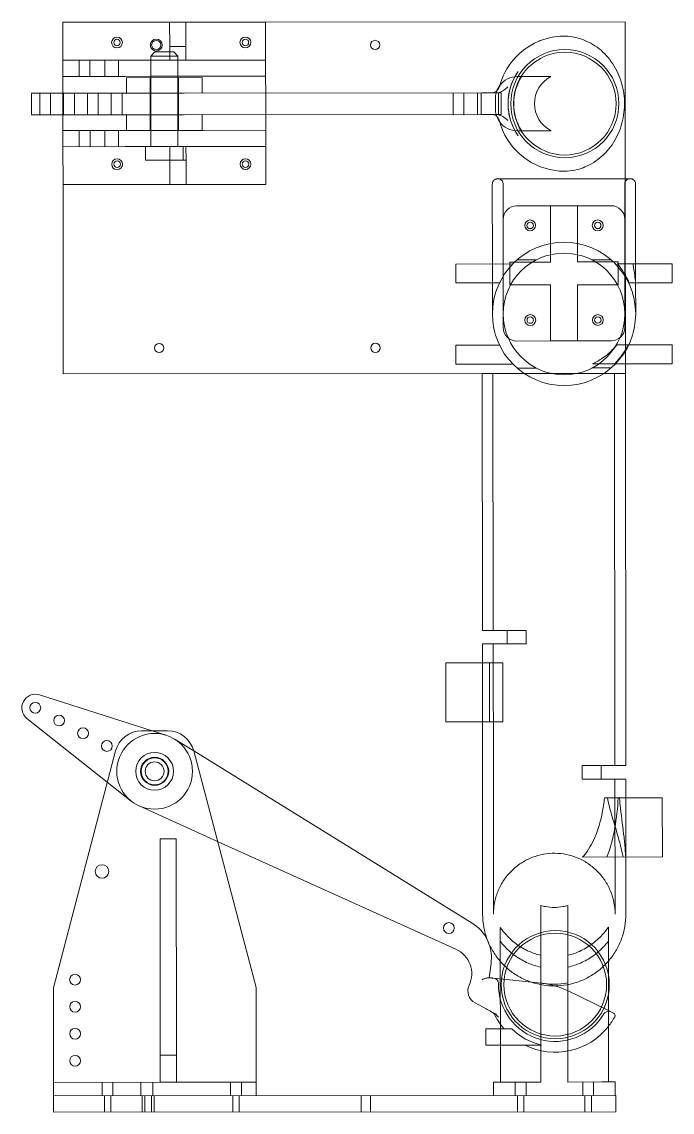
# Model space of a CAD drawing. Header units: millimetres. Extents: x -284.4 to -257.9, y -11.2 to 8.9.
# Drawn here: x -284.37 to -272.34, y -11.22 to 8.94 of the extents above; entities that cross this region are included whole.
import ezdxf

# ---------------------------------------------------------------- set-up
doc = ezdxf.new("R2010")
doc.units = ezdxf.units.MM

msp = doc.modelspace()

# ---------------------------------------------------------------- linework, layer by layer
at = {"color": 0, "linetype": 'Continuous', "lineweight": 0}
for p, q in [((-281.632, 8.929, 107.51), (-283.607, 8.927, 107.51)), ((-283.607, 8.927, 107.51), (-283.606, 8.227, 107.51)), ((-281.332, 8.929, 107.51), (-281.632, 8.929, 107.51)), ((-281.631, 8.479, 107.51), (-281.632, 8.929, 107.51)), ((-279.857, 8.93, 107.51), (-281.332, 8.929, 107.51)), ((-281.331, 8.479, 107.51), (-281.332, 8.929, 107.51)), ((-279.857, 8.93, 107.51), (-273.207, 8.936, 107.51)), ((-279.856, 8.23, 107.51), (-279.857, 8.93, 107.51)), ((-273.207, 8.936, 107.51), (-273.204, 6.036, 107.51)), ((-281.331, 8.479, 107.51), (-281.631, 8.479, 107.51)), ((-281.631, 8.379, 107.51), (-281.631, 8.479, 107.51)), ((-281.331, 8.229, 107.51), (-281.331, 8.479, 107.51)), ((-281.906, 8.379, 107.51), (-281.981, 8.304, 107.51)), ((-281.981, 8.304, 107.51), (-281.512, 8.304, 107.51)), ((-281.981, 8.229, 107.51), (-281.981, 8.304, 107.51)), ((-281.578, 8.379, 107.51), (-281.906, 8.379, 107.51)), ((-281.631, 8.229, 107.51), (-281.631, 8.379, 107.51)), ((-281.556, 8.379, 107.51), (-281.578, 8.379, 107.51)), ((-281.556, 8.379, 107.51), (-281.481, 8.304, 107.51)), ((-281.512, 8.304, 107.51), (-281.481, 8.304, 107.51)), ((-281.481, 8.229, 107.51), (-281.481, 8.304, 107.51)), ((-282.454, 8.228, 107.51), (-283.606, 8.227, 107.51)), ((-283.606, 7.927, 107.51), (-283.606, 8.227, 107.51)), ((-283.306, 8.227, 107.51), (-283.306, 7.927, 107.51)), ((-283.106, 8.228, 107.51), (-283.106, 7.928, 107.51)), ((-282.831, 8.228, 107.51), (-282.831, 7.928, 107.51)), ((-282.581, 8.228, 107.51), (-282.581, 7.928, 107.51)), ((-282.454, 8.228, 107.51), (-281.97, 8.229, 107.51)), ((-281.981, 7.929, 107.51), (-281.981, 8.229, 107.51)), ((-281.981, 7.929, 107.51), (-281.981, 8.229, 107.51)), ((-281.491, 8.229, 107.51), (-281.97, 8.229, 107.51)), ((-281.491, 8.229, 107.51), (-281.008, 8.229, 107.51)), ((-281.481, 7.929, 107.51), (-281.481, 8.229, 107.51)), ((-281.481, 7.929, 107.51), (-281.481, 8.229, 107.51)), ((-279.856, 8.23, 107.51), (-281.008, 8.229, 107.51)), ((-279.856, 7.93, 107.51), (-279.856, 8.23, 107.51)), ((-282.454, 7.928, 107.51), (-283.606, 7.927, 107.51)), ((-283.606, 7.927, 107.51), (-283.605, 7.615, 107.51)), ((-282.454, 7.928, 107.51), (-281.97, 7.929, 107.51)), ((-282.431, 7.903, 107.51), (-281.031, 7.904, 107.51)), ((-282.43, 7.616, 107.51), (-282.431, 7.903, 107.51)), ((-281.99, 6.928, 107.51), (-281.991, 7.903, 107.51)), ((-281.981, 7.903, 107.51), (-281.981, 7.929, 107.51)), ((-281.98, 6.629, 107.51), (-281.981, 7.903, 107.51)), ((-281.491, 7.929, 107.51), (-281.97, 7.929, 107.51)), ((-281.491, 7.929, 107.51), (-281.008, 7.929, 107.51)), ((-281.481, 7.904, 107.51), (-281.481, 7.929, 107.51)), ((-281.48, 6.629, 107.51), (-281.481, 7.904, 107.51)), ((-281.47, 6.929, 107.51), (-281.471, 7.904, 107.51)), ((-281.03, 7.617, 107.51), (-281.031, 7.904, 107.51)), ((-279.856, 7.93, 107.51), (-281.008, 7.929, 107.51)), ((-279.855, 7.618, 107.51), (-279.856, 7.93, 107.51)), ((-275.126, 7.922, 107.51), (-275.206, 7.922, 107.51)), ((-274.579, 7.922, 107.51), (-275.126, 7.922, 107.51)), ((-284.186, 7.614, 107.51), (-283.86, 7.614, 107.51)), ((-284.186, 7.214, 107.51), (-284.186, 7.614, 107.51)), ((-284.036, 7.214, 107.51), (-284.036, 7.614, 107.51)), ((-281.518, 7.616, 107.51), (-283.86, 7.614, 107.51)), ((-283.836, 7.214, 107.51), (-283.836, 7.614, 107.51)), ((-283.605, 7.615, 107.51), (-283.605, 7.215, 107.51)), ((-283.595, 7.215, 107.51), (-283.595, 7.615, 107.51)), ((-283.395, 7.215, 107.51), (-283.395, 7.615, 107.51)), ((-283.154, 7.215, 107.51), (-283.154, 7.615, 107.51)), ((-282.954, 7.215, 107.51), (-282.954, 7.615, 107.51)), ((-282.712, 7.215, 107.51), (-282.713, 7.615, 107.51)), ((-282.512, 7.216, 107.51), (-282.513, 7.616, 107.51)), ((-281.518, 7.616, 107.51), (-281.362, 7.617, 107.51)), ((-275.858, 7.621, 107.51), (-281.362, 7.617, 107.51)), ((-279.855, 7.218, 107.51), (-279.855, 7.618, 107.51)), ((-276.389, 7.621, 107.51), (-276.389, 7.221, 107.51)), ((-276.189, 7.621, 107.51), (-276.189, 7.221, 107.51)), ((-275.939, 7.621, 107.51), (-275.939, 7.221, 107.51)), ((-275.868, 7.621, 107.51), (-275.867, 7.221, 107.51)), ((-275.502, 7.622, 107.51), (-275.858, 7.621, 107.51)), ((-275.605, 7.522, 107.51), (-275.605, 7.322, 107.51)), ((-275.548, 7.614, 107.51), (-275.547, 7.23, 107.51)), ((-275.502, 7.622, 107.51), (-275.502, 7.222, 107.51)), ((-284.186, 7.214, 107.51), (-283.86, 7.214, 107.51)), ((-281.517, 7.216, 107.51), (-283.86, 7.214, 107.51)), ((-283.605, 7.215, 107.51), (-283.605, 6.927, 107.51)), ((-282.43, 6.928, 107.51), (-282.43, 7.216, 107.51)), ((-281.517, 7.216, 107.51), (-281.362, 7.217, 107.51)), ((-275.857, 7.221, 107.51), (-281.362, 7.217, 107.51)), ((-281.03, 6.929, 107.51), (-281.03, 7.217, 107.51)), ((-279.855, 6.93, 107.51), (-279.855, 7.218, 107.51)), ((-275.857, 7.221, 107.51), (-275.502, 7.222, 107.51)), ((-282.453, 6.928, 107.51), (-283.605, 6.927, 107.51)), ((-283.605, 6.627, 107.51), (-283.605, 6.927, 107.51)), ((-283.305, 6.927, 107.51), (-283.305, 6.627, 107.51)), ((-283.105, 6.928, 107.51), (-283.105, 6.628, 107.51)), ((-282.83, 6.928, 107.51), (-282.83, 6.628, 107.51)), ((-282.58, 6.928, 107.51), (-282.58, 6.628, 107.51)), ((-282.453, 6.928, 107.51), (-281.969, 6.928, 107.51)), ((-281.98, 6.629, 107.51), (-281.98, 6.928, 107.51)), ((-281.49, 6.929, 107.51), (-281.969, 6.928, 107.51)), ((-281.49, 6.929, 107.51), (-281.007, 6.929, 107.51)), ((-281.48, 6.629, 107.51), (-281.48, 6.929, 107.51)), ((-279.855, 6.93, 107.51), (-281.007, 6.929, 107.51)), ((-279.855, 6.63, 107.51), (-279.855, 6.93, 107.51)), ((-275.125, 6.922, 107.51), (-275.205, 6.922, 107.51)), ((-275.125, 6.922, 107.51), (-274.578, 6.922, 107.51)), ((-282.453, 6.628, 107.51), (-283.605, 6.627, 107.51)), ((-283.605, 6.627, 107.51), (-283.604, 5.927, 107.51)), ((-282.453, 6.628, 107.51), (-281.969, 6.629, 107.51)), ((-282.079, 6.378, 107.51), (-282.08, 6.628, 107.51)), ((-281.49, 6.629, 107.51), (-281.969, 6.629, 107.51)), ((-281.63, 6.629, 107.51), (-281.629, 6.379, 107.51)), ((-281.49, 6.629, 107.51), (-281.006, 6.629, 107.51)), ((-281.379, 6.379, 107.51), (-281.38, 6.629, 107.51)), ((-281.33, 6.629, 107.51), (-281.329, 6.379, 107.51)), ((-279.855, 6.63, 107.51), (-281.006, 6.629, 107.51)), ((-279.854, 5.93, 107.51), (-279.855, 6.63, 107.51)), ((-282.079, 6.378, 107.51), (-281.423, 6.379, 107.51)), ((-281.629, 6.379, 107.51), (-281.629, 5.929, 107.51)), ((-281.423, 6.379, 107.51), (-281.379, 6.379, 107.51)), ((-281.329, 6.379, 107.51), (-281.379, 6.379, 107.51)), ((-281.329, 6.379, 107.51), (-281.329, 5.929, 107.51)), ((-283.604, 5.927, 107.51), (-281.629, 5.929, 107.51)), ((-283.601, 2.427, 107.51), (-283.604, 5.927, 107.51)), ((-281.329, 5.929, 107.51), (-281.629, 5.929, 107.51)), ((-281.329, 5.929, 107.51), (-279.854, 5.93, 107.51)), ((-275.663, 5.934, 107.51), (-275.662, 4.459, 107.51)), ((-275.463, 5.934, 107.51), (-275.461, 3.534, 107.51)), ((-273.211, 3.536, 107.51), (-273.213, 5.936, 107.51)), ((-273.204, 6.036, 107.51), (-273.204, 5.939, 107.51)), ((-273.204, 5.939, 107.51), (-273.204, 5.939, 107.51)), ((-273.204, 5.939, 107.51), (-273.201, 2.611, 107.51)), ((-273.012, 4.461, 107.51), (-273.013, 5.936, 107.51)), ((-275.213, 5.534, 107.51), (-274.588, 5.535, 107.51)), ((-274.587, 4.495, 107.51), (-274.588, 5.535, 107.51)), ((-274.588, 5.535, 107.51), (-274.088, 5.535, 107.51)), ((-274.088, 5.535, 107.51), (-273.463, 5.536, 107.51)), ((-274.088, 5.535, 107.51), (-274.087, 4.496, 107.51)), ((-275.286, 4.459, 107.51), (-276.337, 4.458, 107.51)), ((-276.337, 4.458, 107.51), (-276.337, 4.108, 107.51)), ((-275.662, 4.459, 107.51), (-275.662, 4.109, 107.51)), ((-275.337, 4.074, 107.51), (-275.337, 4.495, 107.51)), ((-275.206, 4.534, 107.51), (-274.853, 4.535, 107.51)), ((-273.468, 4.536, 107.51), (-273.822, 4.536, 107.51)), ((-273.352, 4.461, 107.51), (-272.337, 4.462, 107.51)), ((-273.337, 4.496, 107.51), (-273.337, 4.076, 107.51)), ((-273.012, 4.111, 107.51), (-273.012, 4.461, 107.51)), ((-272.337, 4.462, 107.51), (-272.337, 4.112, 107.51)), ((-275.531, 4.109, 107.51), (-276.337, 4.108, 107.51)), ((-275.662, 4.109, 107.51), (-275.661, 3.534, 107.51)), ((-274.586, 3.035, 107.51), (-274.587, 4.075, 107.51)), ((-274.087, 4.075, 107.51), (-274.086, 3.035, 107.51)), ((-273.128, 4.111, 107.51), (-272.337, 4.112, 107.51)), ((-273.011, 3.536, 107.51), (-273.012, 4.111, 107.51)), ((-275.461, 3.284, 107.51), (-275.461, 3.534, 107.51)), ((-273.211, 3.536, 107.51), (-273.211, 3.286, 107.51)), ((-274.586, 3.035, 107.51), (-275.211, 3.034, 107.51)), ((-273.461, 3.036, 107.51), (-274.086, 3.035, 107.51)), ((-275.53, 2.959, 107.51), (-276.336, 2.958, 107.51)), ((-276.336, 2.958, 107.51), (-276.336, 2.608, 107.51)), ((-273.152, 2.961, 107.51), (-273.142, 2.961, 107.51)), ((-273.142, 2.961, 107.51), (-272.336, 2.962, 107.51)), ((-272.336, 2.962, 107.51), (-272.336, 2.612, 107.51)), ((-283.601, 2.427, 107.51), (-275.074, 2.435, 107.51)), ((-275.284, 2.609, 107.51), (-276.336, 2.608, 107.51)), ((-275.205, 2.534, 107.51), (-274.851, 2.535, 107.51)), ((-275.074, 2.435, 107.51), (-273.597, 2.436, 107.51)), ((-273.466, 2.536, 107.51), (-273.82, 2.536, 107.51)), ((-273.597, 2.436, 107.51), (-273.201, 2.436, 107.51)), ((-273.405, 2.611, 107.51), (-273.387, 2.611, 107.51)), ((-273.387, 2.611, 107.51), (-272.336, 2.612, 107.51)), ((-273.201, 2.611, 107.51), (-273.201, 2.436, 107.51))]:
    msp.add_line(p, q, dxfattribs=at)
at = {"color": 0, "linetype": 'Continuous', "lineweight": 0, "extrusion": (-0.000872665, 1, -2.22045e-16)}
for p, q in [((-275.851, 2.434), (-273.201, 2.436)), ((-275.851, 2.434), (-275.847, -2.316)), ((-275.651, 2.434), (-275.647, -2.316)), ((-273.401, 2.436), (-273.395, -4.814)), ((-273.201, 2.436), (-273.195, -4.814)), ((-275.847, -2.316), (-275.391, -2.316)), ((-275.391, -2.316), (-275.037, -2.315)), ((-275.391, -2.566), (-275.391, -2.316)), ((-275.037, -2.315), (-275.037, -2.565)), ((-275.391, -2.566), (-275.846, -2.566)), ((-275.846, -2.566), (-275.846, -2.916)), ((-275.646, -2.566), (-275.644, -5.066)), ((-275.391, -2.566), (-275.037, -2.565)), ((-275.47, -2.916), (-276.521, -2.917)), ((-276.521, -2.917), (-276.52, -4.008)), ((-275.846, -2.916), (-275.845, -4.008)), ((-275.715, -2.916), (-275.714, -4.008)), ((-275.469, -4.007), (-275.47, -2.916)), ((-281.958, -4.171), (-284.041, -3.509)), ((-284.272, -3.943), (-282.785, -5.122)), ((-275.469, -4.007), (-276.52, -4.008)), ((-275.845, -4.008), (-275.844, -5.066)), ((-281.671, -4.171), (-282.15, -4.172)), ((-281.698, -4.254), (-281.958, -4.171)), ((-281.187, -4.545), (-281.542, -4.326)), ((-282.633, -4.545), (-283.781, -8.923)), ((-280.031, -8.92), (-281.187, -4.544)), ((-276.035, -7.729), (-281.187, -4.545)), ((-273.65, -4.814), (-274.004, -4.815)), ((-274.004, -4.815), (-274.004, -5.065)), ((-273.195, -4.814), (-273.65, -4.814)), ((-273.65, -5.064), (-273.65, -4.814)), ((-282.785, -5.122), (-282.345, -5.47)), ((-275.844, -5.066), (-275.842, -7.564)), ((-275.644, -5.066), (-275.642, -7.564)), ((-273.65, -5.064), (-274.004, -5.065)), ((-273.65, -5.064), (-273.194, -5.064)), ((-273.392, -7.562), (-273.394, -5.064)), ((-273.194, -5.414), (-273.194, -5.064)), ((-273.588, -5.414), (-272.519, -5.413)), ((-273.193, -6.505), (-273.194, -5.414)), ((-272.519, -5.413), (-272.518, -6.505)), ((-282.198, -5.559), (-280.745, -6.216)), ((-281.509, -6.171), (-281.809, -6.171)), ((-281.809, -6.171), (-281.805, -10.171)), ((-281.509, -6.171), (-281.505, -10.171)), ((-280.745, -6.216), (-276.338, -8.208)), ((-273.992, -6.506), (-272.518, -6.505)), ((-273.192, -7.562), (-273.193, -6.505)), ((-274.764, -10.665), (-274.767, -7.4)), ((-274.264, -10.665), (-274.267, -7.399)), ((-275.514, -10.666), (-275.517, -7.806)), ((-273.514, -10.664), (-273.517, -7.804)), ((-275.724, -8.736), (-275.686, -8.472)), ((-275.516, -8.758), (-275.653, -8.743)), ((-274.762, -8.837), (-275.516, -8.758)), ((-283.781, -8.923), (-283.78, -10.673)), ((-280.03, -10.67), (-280.031, -8.92)), ((-273.516, -9.345), (-274.261, -8.981)), ((-275.778, -9.312), (-275.983, -9.204)), ((-273.421, -9.391), (-273.516, -9.345)), ((-275.515, -9.683), (-275.781, -9.683)), ((-275.781, -9.983), (-275.781, -9.683)), ((-275.381, -9.682), (-275.515, -9.683)), ((-275.301, -9.682), (-275.381, -9.682)), ((-275.781, -9.983), (-275.515, -9.983)), ((-275.515, -9.983), (-275.381, -9.982)), ((-274.754, -9.982), (-275.381, -9.982)), ((-281.505, -10.171), (-281.805, -10.171)), ((-281.805, -10.171), (-281.805, -10.671)), ((-281.505, -10.171), (-281.505, -10.671)), ((-283.78, -10.673), (-281.805, -10.671)), ((-283.78, -10.673), (-283.78, -10.923)), ((-282.88, -10.922), (-282.88, -10.672)), ((-282.68, -10.922), (-282.68, -10.672)), ((-282.163, -10.922), (-282.164, -10.672)), ((-281.943, -10.921), (-281.944, -10.671)), ((-281.805, -10.671), (-281.505, -10.671)), ((-281.505, -10.671), (-280.03, -10.67)), ((-280.505, -10.92), (-280.505, -10.67)), ((-280.305, -10.92), (-280.305, -10.67)), ((-280.03, -10.67), (-280.03, -10.92)), ((-275.639, -10.666), (-275.639, -10.916)), ((-275.639, -10.666), (-275.389, -10.666)), ((-274.764, -10.665), (-275.389, -10.666)), ((-275.239, -10.666), (-275.239, -10.916)), ((-275.039, -10.665), (-275.039, -10.915)), ((-273.639, -10.664), (-274.264, -10.665)), ((-273.989, -10.665), (-273.989, -10.915)), ((-273.789, -10.664), (-273.789, -10.914)), ((-273.639, -10.664), (-273.389, -10.664)), ((-273.389, -10.664), (-273.389, -10.914)), ((-283.78, -10.923), (-273.38, -10.914)), ((-283.78, -10.923), (-283.779, -11.223)), ((-282.84, -10.922), (-282.839, -11.222)), ((-282.72, -10.922), (-282.719, -11.222)), ((-282.138, -10.922), (-282.138, -11.222)), ((-282.088, -10.922), (-282.088, -11.222)), ((-281.968, -10.921), (-281.968, -11.221)), ((-281.918, -10.921), (-281.918, -11.221)), ((-280.465, -10.92), (-280.464, -11.22)), ((-280.345, -10.92), (-280.344, -11.22)), ((-278.088, -10.918), (-278.088, -11.218)), ((-277.918, -10.918), (-277.918, -11.218)), ((-275.199, -10.916), (-275.199, -11.216)), ((-275.079, -10.915), (-275.079, -11.215)), ((-273.949, -10.914), (-273.949, -11.214)), ((-273.829, -10.914), (-273.829, -11.214)), ((-273.38, -10.914), (-273.379, -11.214)), ((-283.779, -11.223), (-273.379, -11.214))]:
    msp.add_line(p, q, dxfattribs=at)
at = {"color": 0, "linetype": 'Continuous', "lineweight": 0}
for centre, radius in [((-282.606, 8.553, 107.51), 0.1), ((-282.606, 8.553, 107.51), 0.06), ((-281.88, 8.506, 107.51), 0.11), ((-281.88, 8.506, 107.51), 0.085), ((-280.231, 8.555, 107.51), 0.1), ((-280.231, 8.555, 107.51), 0.06), ((-277.83, 8.509, 107.51), 0.085), ((-274.322, 7.423, 107.51), 1), ((-274.322, 7.423, 107.51), 0.95), ((-282.604, 6.303, 107.51), 0.1), ((-282.604, 6.303, 107.51), 0.06), ((-280.229, 6.305, 107.51), 0.1), ((-280.229, 6.305, 107.51), 0.06), ((-274.963, 5.172, 107.51), 0.1), ((-273.713, 5.173, 107.51), 0.1), ((-274.963, 5.172, 107.51), 0.06), ((-273.713, 5.173, 107.51), 0.06), ((-274.336, 3.535, 107.51), 1.325), ((-274.336, 3.535, 107.51), 1.125), ((-274.961, 3.422, 107.51), 0.1), ((-274.961, 3.422, 107.51), 0.06), ((-273.711, 3.423, 107.51), 0.1), ((-273.711, 3.423, 107.51), 0.06), ((-281.825, 2.906, 107.51), 0.085), ((-277.825, 2.909, 107.51), 0.085), ((-284.117, -3.747), 0.1), ((-283.676, -3.982), 0.1), ((-283.234, -4.217), 0.1), ((-281.91, -4.921), 0.7), ((-282.793, -4.452), 0.1), ((-281.91, -4.921), 0.35), ((-281.91, -4.921), 0.26), ((-281.91, -4.921), 0.25), ((-281.91, -4.921), 0.25), ((-282.883, -6.772), 0.125), ((-276.466, -7.818), 0.1), ((-283.382, -8.773), 0.1), ((-283.381, -9.273), 0.1), ((-283.381, -9.773), 0.1), ((-283.38, -10.273), 0.1)]:
    msp.add_circle(centre, radius, dxfattribs=at)
at = {"color": 0, "linetype": 'Continuous', "lineweight": 0, "extrusion": (1.9377e-19, -2.22045e-16, -1)}
for centre, radius in [((281.91, -4.921), 0.175), ((274.499, -8.865), 0.95)]:
    msp.add_circle(centre, radius, dxfattribs=at)
at = {"color": 0, "linetype": 'Continuous', "lineweight": 0}
for centre, radius, start, end in [((-274.322, 7.423, 107.51), 1.25, 113.2651, 165.5725), ((-275.205, 7.522, 107.51), 0.4, 90.05, 143.2316), ((-274.322, 7.423, 107.51), 1.05, 145.4004, 214.6996), ((-274.322, 7.423, 107.51), 0.946, 148.1538, 211.9462), ((-274.322, 7.423, 107.51), 0.562, 117.1422, 242.9578), ((-275.678, 7.772, 107.51), 0.15, 270.05, 345.5725), ((-275.205, 7.522, 107.51), 0.4, 143.2316, 160.3308), ((-275.205, 7.522, 107.51), 0.4, 165.5725, 180.05), ((-275.205, 7.522, 107.51), 0.4, 160.7952, 165.5718), ((-275.205, 7.522, 107.51), 0.4, 160.3308, 160.7952), ((-275.205, 7.322, 107.51), 0.4, 180.05, 194.5275), ((-275.678, 7.072, 107.51), 0.15, 14.5275, 90.05), ((-275.205, 7.322, 107.51), 0.4, 194.5282, 199.3048), ((-275.205, 7.322, 107.51), 0.4, 199.3048, 199.7692), ((-275.205, 7.322, 107.51), 0.4, 199.7692, 216.8684), ((-274.322, 7.423, 107.51), 1.25, 194.5275, 246.8349), ((-275.205, 7.322, 107.51), 0.4, 216.8684, 270.05), ((-275.213, 5.284, 107.51), 0.25, 90.05, 180.05), ((-273.463, 5.286, 107.51), 0.25, 0.05, 90.05), ((-275.211, 3.284, 107.51), 0.25, 180.05, 270.05), ((-273.461, 3.286, 107.51), 0.25, 270.05, 0.05), ((-284.117, -3.747), 0.25, 72.352, 231.6125), ((-282.15, -4.672), 0.5, 90.05, 165.3064), ((-281.671, -4.671), 0.5, 14.7936, 90.05), ((-276.429, -8.367), 0.75, 25.399, 58.2896), ((-276.429, -8.367), 0.75, 20.1787, 25.3875), ((-276.429, -8.367), 0.75, 351.8915, 20.1787), ((-275.865, -8.983), 0.25, 154.8333, 241.9823), ((-274.499, -8.865), 1.146, 225.5211, 257.1494)]:
    msp.add_arc(centre, radius, start, end, dxfattribs=at)
at = {"color": 0, "linetype": 'Continuous', "lineweight": 0, "extrusion": (1.9377e-19, -2.22045e-16, -1)}
for centre, radius, start, end in [((274.499, -8.865), 1, 190.6036, 169.2964), ((276.544, -8.664), 0.5, 114.325, 205.1667), ((275.649, -8.844), 0.1, 96.0177, 181.0292), ((274.499, -8.865), 1.05, 211.0063, 1.0292), ((274.499, -8.865), 1, 169.2964, 179.95), ((274.499, -8.865), 1, 179.95, 190.6036), ((275.747, -9.499), 0.15, 118.0177, 153.0753), ((274.499, -8.865), 1.25, 324.4179, 333.0753), ((273.513, -9.457), 0.1, 31.0063, 116.0177), ((274.499, -8.865), 1.25, 208.4057, 218.1172), ((273.443, -9.436), 0.05, 116.0177, 208.4057), ((274.499, -8.865), 1.25, 319.153, 324.4179), ((274.499, -8.865), 1.25, 218.1172, 296.6487)]:
    msp.add_arc(centre, radius, start, end, dxfattribs=at)
at = {"color": 0, "linetype": 'Continuous', "lineweight": 0}
for centre, major_axis, ratio, start_param, end_param in [((-274.318, 3.596, 107.51), (-0.712, 1.126), 0.972235, -1.721026, -1.407981), ((-276.429, -8.367), (-0.678, -0.322), 0.000015, 3.141534, 3.141593), ((-276.429, -8.367), (-0.678, -0.322), 0.000036, 3.14145, 3.141593), ((-274.517, -7.529), (-0.001, 1.329), 0.994356, 2.951207, 3.331979)]:
    msp.add_ellipse(centre, major_axis=major_axis, ratio=ratio, start_param=start_param, end_param=end_param, dxfattribs=at)
for points, knots in [([(-274.603, 8.641, 107.51), (-274.538, 8.655, 107.51), (-274.473, 8.665, 107.51), (-274.345, 8.672, 107.51), (-274.281, 8.671, 107.51), (-274.178, 8.658, 107.51), (-274.136, 8.651, 107.51), (-274.096, 8.641, 107.51)], [0, 0, 0, 0, 3.98539, 3.98539, 7.91179, 7.91179, 10.641068, 10.641068, 10.641068, 10.641068]), ([(-274.816, 8.571, 107.51), (-274.802, 8.577, 107.51), (-274.789, 8.583, 107.51), (-274.761, 8.593, 107.51), (-274.747, 8.599, 107.51), (-274.718, 8.608, 107.51), (-274.704, 8.613, 107.51), (-274.675, 8.622, 107.51), (-274.661, 8.626, 107.51), (-274.632, 8.634, 107.51), (-274.618, 8.637, 107.51), (-274.603, 8.641, 107.51)], [5.8800372, 5.8800372, 5.8800372, 5.8800372, 5.9161808, 5.9161808, 5.9523245, 5.9523245, 5.9884681, 5.9884681, 6.0246118, 6.0246118, 6.0607554, 6.0607554, 6.0607554, 6.0607554]), ([(-274.096, 8.641, 107.51), (-273.979, 8.611, 107.51), (-273.866, 8.561, 107.51), (-273.661, 8.425, 107.51), (-273.568, 8.338, 107.51), (-273.412, 8.136, 107.51), (-273.348, 8.021, 107.51), (-273.256, 7.775, 107.51), (-273.229, 7.643, 107.51), (-273.212, 7.377, 107.51), (-273.223, 7.242, 107.51), (-273.283, 6.983, 107.51), (-273.331, 6.859, 107.51), (-273.462, 6.634, 107.51), (-273.544, 6.534, 107.51), (-273.731, 6.366, 107.51), (-273.837, 6.299, 107.51), (-273.997, 6.233, 107.51), (-274.045, 6.217, 107.51), (-274.094, 6.205, 107.51)], [0.22243, 0.22243, 0.22243, 0.22243, 0.539877, 0.539877, 0.85893, 0.85893, 1.179669, 1.179669, 1.501469, 1.501469, 1.82367, 1.82367, 2.145716, 2.145716, 2.466997, 2.466997, 2.786814, 2.786814, 2.919163, 2.919163, 2.919163, 2.919163]), ([(-275.186, 6.825, 107.51), (-275.234, 6.894, 107.51), (-275.274, 6.97, 107.51), (-275.334, 7.128, 107.51), (-275.354, 7.211, 107.51), (-275.375, 7.379, 107.51), (-275.375, 7.464, 107.51), (-275.355, 7.633, 107.51), (-275.334, 7.716, 107.51), (-275.274, 7.874, 107.51), (-275.235, 7.949, 107.51), (-275.187, 8.019, 107.51)], [4.105009, 4.105009, 4.105009, 4.105009, 4.347961, 4.347961, 4.590913, 4.590913, 4.833865, 4.833865, 5.076817, 5.076817, 5.319769, 5.319769, 5.319769, 5.319769]), ([(-275.375, 7.734, 107.51), (-275.375, 7.734, 107.51), (-275.375, 7.734, 107.51), (-275.392, 7.717, 107.51), (-275.411, 7.699, 107.51), (-275.444, 7.674, 107.51), (-275.456, 7.666, 107.51), (-275.47, 7.658, 107.51)], [1.1741539, 1.1741539, 1.1741539, 1.1741539, 1.1758462, 1.1758462, 1.4319893, 1.4319893, 1.571221, 1.571221, 1.571221, 1.571221]), ([(-275.603, 7.622, 107.51), (-275.575, 7.622, 107.51), (-275.542, 7.627, 107.51), (-275.5, 7.642, 107.51), (-275.484, 7.649, 107.51), (-275.47, 7.658, 107.51)], [0.5378024, 0.5378024, 0.5378024, 0.5378024, 0.7279002, 0.7279002, 0.8314622, 0.8314622, 0.8314622, 0.8314622]), ([(-275.548, 7.614, 107.51), (-275.548, 7.615, 107.51), (-275.548, 7.616, 107.51), (-275.548, 7.619, 107.51), (-275.548, 7.62, 107.51), (-275.548, 7.622, 107.51)], [0.00000035, 0.00000035, 0.00000035, 0.00000035, 0.00809509, 0.00809509, 0.01618971, 0.01618971, 0.01618971, 0.01618971]), ([(-275.469, 7.186, 107.51), (-275.484, 7.194, 107.51), (-275.5, 7.202, 107.51), (-275.541, 7.216, 107.51), (-275.574, 7.222, 107.51), (-275.602, 7.222, 107.51)], [1.4067269, 1.4067269, 1.4067269, 1.4067269, 1.5102889, 1.5102889, 1.7003867, 1.7003867, 1.7003867, 1.7003867]), ([(-275.547, 7.222, 107.51), (-275.547, 7.223, 107.51), (-275.547, 7.224, 107.51), (-275.547, 7.227, 107.51), (-275.547, 7.228, 107.51), (-275.547, 7.23, 107.51)], [0.000001, 0.000001, 0.000001, 0.000001, 0.00809565, 0.00809565, 0.01619043, 0.01619043, 0.01619043, 0.01619043]), ([(-275.374, 7.109, 107.51), (-275.374, 7.109, 107.51), (-275.374, 7.11, 107.51), (-275.402, 7.138, 107.51), (-275.434, 7.165, 107.51), (-275.468, 7.185, 107.51), (-275.469, 7.186, 107.51), (-275.469, 7.186, 107.51)], [1.241867, 1.241867, 1.241867, 1.241867, 1.2433782, 1.2433782, 1.6143103, 1.6143103, 1.6194044, 1.6194044, 1.6194044, 1.6194044]), ([(-274.601, 6.204, 107.51), (-274.615, 6.208, 107.51), (-274.63, 6.211, 107.51), (-274.659, 6.219, 107.51), (-274.673, 6.223, 107.51), (-274.702, 6.232, 107.51), (-274.716, 6.236, 107.51), (-274.745, 6.246, 107.51), (-274.759, 6.251, 107.51), (-274.787, 6.262, 107.51), (-274.8, 6.268, 107.51), (-274.814, 6.273, 107.51)], [3.3640225, 3.3640225, 3.3640225, 3.3640225, 3.4001662, 3.4001662, 3.4363098, 3.4363098, 3.4724535, 3.4724535, 3.5085971, 3.5085971, 3.5447408, 3.5447408, 3.5447408, 3.5447408]), ([(-274.094, 6.205, 107.51), (-274.152, 6.19, 107.51), (-274.214, 6.181, 107.51), (-274.339, 6.173, 107.51), (-274.403, 6.175, 107.51), (-274.511, 6.187, 107.51), (-274.556, 6.194, 107.51), (-274.601, 6.204, 107.51)], [0, 0, 0, 0, 3.972987, 3.972987, 7.895976, 7.895976, 10.641099, 10.641099, 10.641099, 10.641099]), ([(-275.663, 5.934, 107.51), (-275.663, 5.945, 107.51), (-275.662, 5.956, 107.51), (-275.655, 5.976, 107.51), (-275.65, 5.986, 107.51), (-275.637, 6.003, 107.51), (-275.629, 6.01, 107.51), (-275.612, 6.022, 107.51), (-275.602, 6.027, 107.51), (-275.587, 6.031, 107.51), (-275.583, 6.032, 107.51), (-275.575, 6.033, 107.51), (-275.573, 6.034, 107.51), (-275.57, 6.034, 107.51), (-275.568, 6.034, 107.51), (-275.566, 6.034, 107.51), (-275.564, 6.034, 107.51), (-275.564, 6.034, 107.51)], [0, 0, 0, 0, 0.648514, 0.648514, 1.285383, 1.285383, 1.92267, 1.92267, 2.559942, 2.559942, 2.842105, 2.842105, 2.985816, 2.985816, 3.05801, 3.05801, 3.140448, 3.140448, 3.140448, 3.140448]), ([(-275.564, 6.034, 107.51), (-275.564, 6.034, 107.51), (-275.56, 6.034, 107.51), (-275.545, 6.034, 107.51), (-275.527, 6.034, 107.51), (-275.506, 6.034, 107.51), (-275.472, 6.034, 107.51), (-275.43, 6.034, 107.51), (-275.39, 6.034, 107.51), (-275.347, 6.034, 107.51), (-275.288, 6.034, 107.51), (-275.207, 6.034, 107.51), (-275.133, 6.034, 107.51), (-275.07, 6.035, 107.51), (-275.004, 6.035, 107.51), (-274.919, 6.035, 107.51), (-274.828, 6.035, 107.51), (-274.753, 6.035, 107.51), (-274.677, 6.035, 107.51), (-274.58, 6.035, 107.51), (-274.481, 6.035, 107.51), (-274.401, 6.035, 107.51), (-274.341, 6.035, 107.51), (-274.28, 6.035, 107.51), (-274.2, 6.035, 107.51), (-274.101, 6.035, 107.51), (-274.004, 6.035, 107.51), (-273.928, 6.036, 107.51), (-273.852, 6.036, 107.51), (-273.762, 6.036, 107.51), (-273.676, 6.036, 107.51), (-273.611, 6.036, 107.51), (-273.563, 6.036, 107.51), (-273.517, 6.036, 107.51), (-273.459, 6.036, 107.51), (-273.392, 6.036, 107.51), (-273.32, 6.036, 107.51), (-273.257, 6.036, 107.51), (-273.206, 6.036, 107.51), (-273.172, 6.036, 107.51), (-273.151, 6.036, 107.51), (-273.137, 6.036, 107.51), (-273.127, 6.036, 107.51), (-273.119, 6.036, 107.51), (-273.115, 6.036, 107.51), (-273.114, 6.036, 107.51), (-273.114, 6.036, 107.51), (-273.114, 6.036, 107.51)], [0.00004011, 0.00004011, 0.00004011, 0.00004011, 0.00241151, 0.00482301, 0.00602877, 0.00723452, 0.00964603, 0.01205753, 0.01326328, 0.01446904, 0.01688054, 0.01929205, 0.02170356, 0.02290931, 0.02411506, 0.02652657, 0.02893808, 0.03014383, 0.03134958, 0.03376109, 0.03617259, 0.03737835, 0.0385841, 0.03978985, 0.04099561, 0.04340711, 0.04581862, 0.04702437, 0.04823013, 0.05064163, 0.05305314, 0.05425889, 0.05546464, 0.0566704, 0.05787615, 0.06028766, 0.06269916, 0.06511067, 0.06752218, 0.06993368, 0.07113944, 0.07234519, 0.07355094, 0.07475669, 0.07596245, 0.0771682, 0.07720541, 0.07720541, 0.07720541, 0.07720541]), ([(-275.463, 5.934, 107.51), (-275.463, 5.945, 107.51), (-275.465, 5.956, 107.51), (-275.472, 5.976, 107.51), (-275.477, 5.986, 107.51), (-275.49, 6.003, 107.51), (-275.498, 6.01, 107.51), (-275.515, 6.022, 107.51), (-275.525, 6.027, 107.51), (-275.54, 6.032, 107.51), (-275.546, 6.033, 107.51), (-275.553, 6.034, 107.51), (-275.556, 6.034, 107.51), (-275.56, 6.034, 107.51), (-275.561, 6.034, 107.51), (-275.562, 6.034, 107.51), (-275.562, 6.034, 107.51), (-275.563, 6.034, 107.51), (-275.563, 6.034, 107.51), (-275.563, 6.034, 107.51), (-275.563, 6.034, 107.51), (-275.563, 6.034, 107.51), (-275.563, 6.034, 107.51), (-275.564, 6.034, 107.51), (-275.564, 6.034, 107.51), (-275.564, 6.034, 107.51)], [0, 0, 0, 0, 0.648514, 0.648514, 1.285383, 1.285383, 1.92267, 1.92267, 2.559942, 2.559942, 2.875492, 2.875492, 3.034955, 3.034955, 3.094712, 3.094712, 3.117119, 3.117119, 3.125522, 3.125522, 3.129521, 3.129521, 3.130021, 3.130021, 3.130146, 3.130146, 3.130146, 3.130146]), ([(-273.114, 6.036, 107.51), (-273.114, 6.036, 107.51), (-273.115, 6.036, 107.51), (-273.117, 6.036, 107.51), (-273.118, 6.036, 107.51), (-273.124, 6.036, 107.51), (-273.129, 6.035, 107.51), (-273.144, 6.032, 107.51), (-273.154, 6.028, 107.51), (-273.173, 6.017, 107.51), (-273.181, 6.01, 107.51), (-273.195, 5.995, 107.51), (-273.201, 5.985, 107.51), (-273.21, 5.966, 107.51), (-273.212, 5.955, 107.51), (-273.213, 5.942, 107.51), (-273.213, 5.939, 107.51), (-273.213, 5.936, 107.51)], [0, 0, 0, 0, 0.030945, 0.030945, 0.123802, 0.123802, 0.402979, 0.402979, 1.049396, 1.049396, 1.686341, 1.686341, 2.323625, 2.323625, 2.960897, 2.960897, 3.130272, 3.130272, 3.130272, 3.130272]), ([(-273.114, 6.036, 107.51), (-273.113, 6.036, 107.51), (-273.113, 6.036, 107.51), (-273.113, 6.036, 107.51), (-273.113, 6.036, 107.51), (-273.111, 6.036, 107.51), (-273.111, 6.036, 107.51), (-273.107, 6.036, 107.51), (-273.104, 6.036, 107.51), (-273.094, 6.035, 107.51), (-273.086, 6.033, 107.51), (-273.069, 6.026, 107.51), (-273.059, 6.021, 107.51), (-273.042, 6.007, 107.51), (-273.035, 5.999, 107.51), (-273.024, 5.981, 107.51), (-273.019, 5.972, 107.51), (-273.014, 5.953, 107.51), (-273.013, 5.945, 107.51), (-273.013, 5.936, 107.51)], [0, 0, 0, 0, 0.005861, 0.005861, 0.023438, 0.023438, 0.076173, 0.076173, 0.234488, 0.234488, 0.712487, 0.712487, 1.354714, 1.354714, 1.99181, 1.99181, 2.629089, 2.629089, 3.130825, 3.130825, 3.130825, 3.130825]), ([(-275.337, 4.495, 107.51), (-275.308, 4.495, 107.51), (-275.278, 4.495, 107.51), (-275.191, 4.495, 107.51), (-275.123, 4.495, 107.51), (-274.977, 4.495, 107.51), (-274.898, 4.495, 107.51), (-274.751, 4.495, 107.51), (-274.67, 4.495, 107.51), (-274.587, 4.495, 107.51)], [-26.429626, -26.429626, -26.429626, -26.429626, -26.162568, -26.162568, -25.669898, -25.669898, -25.177228, -25.177228, -24.710191, -24.710191, -24.710191, -24.710191]), ([(-274.087, 4.496, 107.51), (-274.004, 4.496, 107.51), (-273.923, 4.496, 107.51), (-273.776, 4.496, 107.51), (-273.698, 4.496, 107.51), (-273.551, 4.496, 107.51), (-273.484, 4.496, 107.51), (-273.397, 4.496, 107.51), (-273.366, 4.496, 107.51), (-273.337, 4.496, 107.51)], [-23.760337, -23.760337, -23.760337, -23.760337, -23.2933, -23.2933, -22.800629, -22.800629, -22.307959, -22.307959, -22.040902, -22.040902, -22.040902, -22.040902]), ([(-273.063, 4.461, 107.51), (-273.059, 4.439, 107.51), (-273.054, 4.417, 107.51), (-273.033, 4.3, 107.51), (-273.021, 4.204, 107.51), (-273.015, 4.111, 107.51)], [-13.2898575, -13.2898575, -13.2898575, -13.2898575, -13.1656007, -13.1656007, -12.6354199, -12.6354199, -12.6354199, -12.6354199]), ([(-274.587, 4.075, 107.51), (-274.664, 4.075, 107.51), (-274.739, 4.075, 107.51), (-274.88, 4.074, 107.51), (-274.958, 4.074, 107.51), (-275.102, 4.074, 107.51), (-275.168, 4.074, 107.51), (-275.262, 4.074, 107.51), (-275.301, 4.074, 107.51), (-275.337, 4.074, 107.51)], [-7.039397, -7.039397, -7.039397, -7.039397, -6.604768, -6.604768, -6.113613, -6.113613, -5.622458, -5.622458, -5.275883, -5.275883, -5.275883, -5.275883]), ([(-273.337, 4.076, 107.51), (-273.373, 4.076, 107.51), (-273.411, 4.076, 107.51), (-273.506, 4.076, 107.51), (-273.572, 4.076, 107.51), (-273.716, 4.075, 107.51), (-273.794, 4.075, 107.51), (-273.935, 4.075, 107.51), (-274.01, 4.075, 107.51), (-274.087, 4.075, 107.51)], [-9.753102, -9.753102, -9.753102, -9.753102, -9.406526, -9.406526, -8.915372, -8.915372, -8.424217, -8.424217, -7.989588, -7.989588, -7.989588, -7.989588]), ([(-274.086, 3.035, 107.51), (-274.114, 3.035, 107.51), (-274.144, 3.035, 107.51), (-274.229, 3.035, 107.51), (-274.285, 3.035, 107.51), (-274.387, 3.035, 107.51), (-274.443, 3.035, 107.51), (-274.528, 3.035, 107.51), (-274.557, 3.035, 107.51), (-274.586, 3.035, 107.51)], [16.2397747, 16.2397747, 16.2397747, 16.2397747, 16.4086289, 16.4086289, 16.7151418, 16.7151418, 17.0216547, 17.0216547, 17.190509, 17.190509, 17.190509, 17.190509]), ([(-273.36, 2.961, 107.51), (-273.38, 2.937, 107.51), (-273.401, 2.913, 107.51), (-273.479, 2.832, 107.51), (-273.546, 2.772, 107.51), (-273.681, 2.678, 107.51), (-273.746, 2.641, 107.51), (-273.809, 2.611, 107.51)], [-10.315185, -10.315185, -10.315185, -10.315185, -10.133155, -10.133155, -9.640548, -9.640548, -9.229587, -9.229587, -9.229587, -9.229587]), ([(-273.405, 2.611, 107.51), (-273.403, 2.613, 107.51), (-273.401, 2.614, 107.51), (-273.342, 2.674, 107.51), (-273.284, 2.743, 107.51), (-273.204, 2.864, 107.51), (-273.176, 2.913, 107.51), (-273.152, 2.961, 107.51)], [-13.8520541, -13.8520541, -13.8520541, -13.8520541, -13.8386108, -13.8386108, -13.3459637, -13.3459637, -13.0386779, -13.0386779, -13.0386779, -13.0386779]), ([(-273.809, 2.611, 107.51), (-273.791, 2.611, 107.51), (-273.774, 2.611, 107.51), (-273.716, 2.611, 107.51), (-273.68, 2.611, 107.51), (-273.554, 2.611, 107.51), (-273.488, 2.611, 107.51), (-273.428, 2.611, 107.51), (-273.414, 2.611, 107.51), (-273.405, 2.611, 107.51)], [-10.988613, -10.988613, -10.988613, -10.988613, -10.839494, -10.839494, -10.469985, -10.469985, -9.279442, -9.279442, -8.762146, -8.762146, -8.762146, -8.762146]), ([(-273.992, -6.506), (-273.974, -6.486), (-273.957, -6.465), (-273.899, -6.39), (-273.863, -6.333), (-273.737, -6.106), (-273.671, -5.901), (-273.611, -5.599), (-273.597, -5.506), (-273.588, -5.414)], [-10.988613, -10.988613, -10.988613, -10.988613, -10.839494, -10.839494, -10.469985, -10.469985, -9.279442, -9.279442, -8.762146, -8.762146, -8.762146, -8.762146]), ([(-273.534, -5.414), (-273.517, -5.504), (-273.493, -5.595), (-273.438, -5.79), (-273.406, -5.895), (-273.344, -6.1), (-273.315, -6.201), (-273.274, -6.363), (-273.258, -6.433), (-273.244, -6.505)], [-15.369234, -15.369234, -15.369234, -15.369234, -14.850296, -14.850296, -14.249703, -14.249703, -13.64911, -13.64911, -13.242426, -13.242426, -13.242426, -13.242426]), ([(-273.196, -6.505), (-273.198, -6.47), (-273.2, -6.434), (-273.209, -6.309), (-273.218, -6.22), (-273.245, -5.971), (-273.272, -5.787), (-273.299, -5.54), (-273.305, -5.476), (-273.311, -5.414)], [-17.834485, -17.834485, -17.834485, -17.834485, -17.639229, -17.639229, -17.150669, -17.150669, -16.136106, -16.136106, -15.789276, -15.789276, -15.789276, -15.789276]), ([(-273.392, -7.562), (-273.392, -7.491), (-273.399, -7.42), (-273.426, -7.28), (-273.446, -7.212), (-273.498, -7.08), (-273.531, -7.017), (-273.607, -6.897), (-273.651, -6.841), (-273.748, -6.738), (-273.802, -6.691), (-273.917, -6.608), (-273.978, -6.571), (-274.106, -6.512), (-274.174, -6.488), (-274.311, -6.453), (-274.381, -6.442), (-274.522, -6.434), (-274.594, -6.436), (-274.734, -6.455), (-274.803, -6.471), (-274.937, -6.515), (-275.002, -6.544), (-275.126, -6.613), (-275.185, -6.653), (-275.293, -6.744), (-275.343, -6.795), (-275.433, -6.905), (-275.472, -6.964), (-275.54, -7.089), (-275.568, -7.154), (-275.611, -7.289), (-275.626, -7.359), (-275.64, -7.474), (-275.642, -7.519), (-275.642, -7.564)], [0, 0, 0, 0, 4.260143, 4.260143, 8.510173, 8.510173, 12.761685, 12.761685, 17.008398, 17.008398, 21.257543, 21.257543, 25.504788, 25.504788, 29.750339, 29.750339, 33.990873, 33.990873, 38.229989, 38.229989, 42.468224, 42.468224, 46.706547, 46.706547, 50.949882, 50.949882, 55.195236, 55.195236, 59.443424, 59.443424, 63.690211, 63.690211, 67.941938, 67.941938, 70.636999, 70.636999, 70.636999, 70.636999]), ([(-274.267, -7.399), (-274.296, -7.408), (-274.326, -7.416), (-274.41, -7.433), (-274.466, -7.438), (-274.568, -7.438), (-274.624, -7.433), (-274.709, -7.416), (-274.739, -7.408), (-274.767, -7.4)], [16.2397747, 16.2397747, 16.2397747, 16.2397747, 16.4086289, 16.4086289, 16.7151418, 16.7151418, 17.0216547, 17.0216547, 17.190509, 17.190509, 17.190509, 17.190509]), ([(-275.516, -8.434), (-275.519, -8.43), (-275.522, -8.427), (-275.575, -8.365), (-275.62, -8.302), (-275.698, -8.169), (-275.731, -8.1), (-275.785, -7.956), (-275.806, -7.881), (-275.834, -7.727), (-275.842, -7.646), (-275.842, -7.566), (-275.842, -7.565), (-275.842, -7.564)], [64.220791, 64.220791, 64.220791, 64.220791, 64.498452, 64.498452, 69.103966, 69.103966, 73.710477, 73.710477, 78.318416, 78.318416, 83.125257, 83.125257, 83.168553, 83.168553, 83.168553, 83.168553]), ([(-273.192, -7.562), (-273.192, -7.639), (-273.199, -7.716), (-273.225, -7.868), (-273.245, -7.942), (-273.298, -8.087), (-273.33, -8.157), (-273.407, -8.29), (-273.451, -8.354), (-273.505, -8.419), (-273.511, -8.426), (-273.516, -8.432)], [0, 0, 0, 0, 4.619138, 4.619138, 9.228938, 9.228938, 13.837883, 13.837883, 18.443601, 18.443601, 18.948236, 18.948236, 18.948236, 18.948236]), ([(-274.766, -8.322), (-274.843, -8.305), (-274.918, -8.279), (-275.059, -8.217), (-275.137, -8.173), (-275.282, -8.068), (-275.348, -8.007), (-275.442, -7.904), (-275.481, -7.857), (-275.517, -7.806)], [-7.039397, -7.039397, -7.039397, -7.039397, -6.604768, -6.604768, -6.113613, -6.113613, -5.622458, -5.622458, -5.275883, -5.275883, -5.275883, -5.275883]), ([(-273.517, -7.804), (-273.553, -7.855), (-273.591, -7.903), (-273.686, -8.006), (-273.752, -8.066), (-273.896, -8.171), (-273.974, -8.216), (-274.115, -8.279), (-274.19, -8.304), (-274.266, -8.322)], [-9.753102, -9.753102, -9.753102, -9.753102, -9.406526, -9.406526, -8.915372, -8.915372, -8.424217, -8.424217, -7.989588, -7.989588, -7.989588, -7.989588]), ([(-275.517, -8.063), (-275.488, -8.1), (-275.457, -8.136), (-275.37, -8.227), (-275.302, -8.287), (-275.156, -8.39), (-275.077, -8.433), (-274.93, -8.497), (-274.849, -8.523), (-274.766, -8.541)], [-26.429626, -26.429626, -26.429626, -26.429626, -26.162568, -26.162568, -25.669898, -25.669898, -25.177228, -25.177228, -24.710191, -24.710191, -24.710191, -24.710191]), ([(-274.266, -8.54), (-274.183, -8.523), (-274.102, -8.496), (-273.956, -8.432), (-273.877, -8.389), (-273.731, -8.286), (-273.663, -8.226), (-273.576, -8.134), (-273.546, -8.099), (-273.517, -8.061)], [-23.760337, -23.760337, -23.760337, -23.760337, -23.2933, -23.2933, -22.800629, -22.800629, -22.307959, -22.307959, -22.040902, -22.040902, -22.040902, -22.040902]), ([(-273.516, -8.432), (-273.561, -8.484), (-273.61, -8.532), (-273.721, -8.626), (-273.784, -8.67), (-273.917, -8.747), (-273.987, -8.78), (-274.131, -8.833), (-274.206, -8.854), (-274.357, -8.881), (-274.434, -8.888), (-274.587, -8.889), (-274.664, -8.883), (-274.816, -8.857), (-274.89, -8.837), (-275.035, -8.786), (-275.105, -8.753), (-275.239, -8.678), (-275.302, -8.634), (-275.417, -8.539), (-275.469, -8.488), (-275.516, -8.434)], [18.948236, 18.948236, 18.948236, 18.948236, 23.049907, 23.049907, 27.656617, 27.656617, 32.26157, 32.26157, 36.867079, 36.867079, 41.472988, 41.472988, 46.078092, 46.078092, 50.68204, 50.68204, 55.28733, 55.28733, 59.89347, 59.89347, 64.220791, 64.220791, 64.220791, 64.220791]), ([(-275.851, -8.773), (-275.841, -8.768), (-275.821, -8.759), (-275.79, -8.747), (-275.757, -8.738), (-275.735, -8.736), (-275.724, -8.736)], [0, 0, 0, 0, 0.000664299, 0.001328597, 0.001992896, 0.002657194, 0.002657194, 0.002657194, 0.002657194]), ([(-275.724, -8.736), (-275.735, -8.736), (-275.757, -8.738), (-275.79, -8.747), (-275.821, -8.759), (-275.841, -8.768), (-275.851, -8.773)], [0, 0, 0, 0, 0.000664299, 0.001328597, 0.001992896, 0.002657194, 0.002657194, 0.002657194, 0.002657194]), ([(-275.724, -8.736), (-275.715, -8.737), (-275.708, -8.738), (-275.7, -8.738), (-275.7, -8.738), (-275.7, -8.738), (-275.7, -8.738), (-275.696, -8.739), (-275.693, -8.739), (-275.69, -8.739), (-275.686, -8.74), (-275.683, -8.74), (-275.68, -8.74), (-275.674, -8.741), (-275.668, -8.742), (-275.664, -8.742), (-275.66, -8.743), (-275.656, -8.743), (-275.653, -8.743)], [0, 0, 0, 0, 0.000642714, 0.000642714, 0.000642714, 0.000656435, 0.000656435, 0.000656435, 0.000972531, 0.000972531, 0.000972531, 0.001312869, 0.001312869, 0.001312869, 0.001969304, 0.001969304, 0.001969304, 0.002625738, 0.002625738, 0.002625738, 0.002625738]), ([(-274.762, -8.837), (-274.719, -8.842), (-274.633, -8.855), (-274.527, -8.88), (-274.442, -8.906), (-274.36, -8.936), (-274.3, -8.962), (-274.261, -8.981)], [0, 0, 0, 0, 0.0026226, 0.00524519, 0.00655649, 0.00786779, 0.01049039, 0.01049039, 0.01049039, 0.01049039]), ([(-274.762, -8.837), (-274.719, -8.842), (-274.633, -8.855), (-274.527, -8.88), (-274.443, -8.906), (-274.36, -8.936), (-274.3, -8.962), (-274.261, -8.981)], [0, 0, 0, 0, 0.0026209, 0.0052418, 0.00655225, 0.0078627, 0.0104836, 0.0104836, 0.0104836, 0.0104836]), ([(-275.645, -9.383), (-275.66, -9.375), (-275.676, -9.367), (-275.717, -9.345), (-275.75, -9.327), (-275.778, -9.312)], [1.4067269, 1.4067269, 1.4067269, 1.4067269, 1.5102889, 1.5102889, 1.7003867, 1.7003867, 1.7003867, 1.7003867]), ([(-275.55, -9.465), (-275.55, -9.464), (-275.55, -9.464), (-275.578, -9.43), (-275.61, -9.402), (-275.644, -9.384), (-275.645, -9.383), (-275.645, -9.383)], [1.241867, 1.241867, 1.241867, 1.241867, 1.2433782, 1.2433782, 1.6143103, 1.6143103, 1.6194044, 1.6194044, 1.6194044, 1.6194044])]:
    msp.add_open_spline(points, degree=3, knots=knots, dxfattribs=at)
for points in [[(-275.564, 6.034, 107.51), (-275.564, 6.034, 107.51), (-275.564, 6.034, 107.51), (-275.564, 6.034, 107.51)], [(-273.013, 5.936, 107.51), (-273.013, 5.936, 107.51), (-273.013, 5.936, 107.51), (-273.013, 5.936, 107.51)], [(-273.152, 2.961, 107.51), (-273.172, 2.961, 107.51), (-273.23, 2.961, 107.51), (-273.36, 2.961, 107.51)], [(-273.335, -5.414), (-273.355, -5.783), (-273.413, -6.173), (-273.542, -6.506)]]:
    msp.add_open_spline(points, degree=3, dxfattribs=at)

doc.saveas('drawing.dxf')
